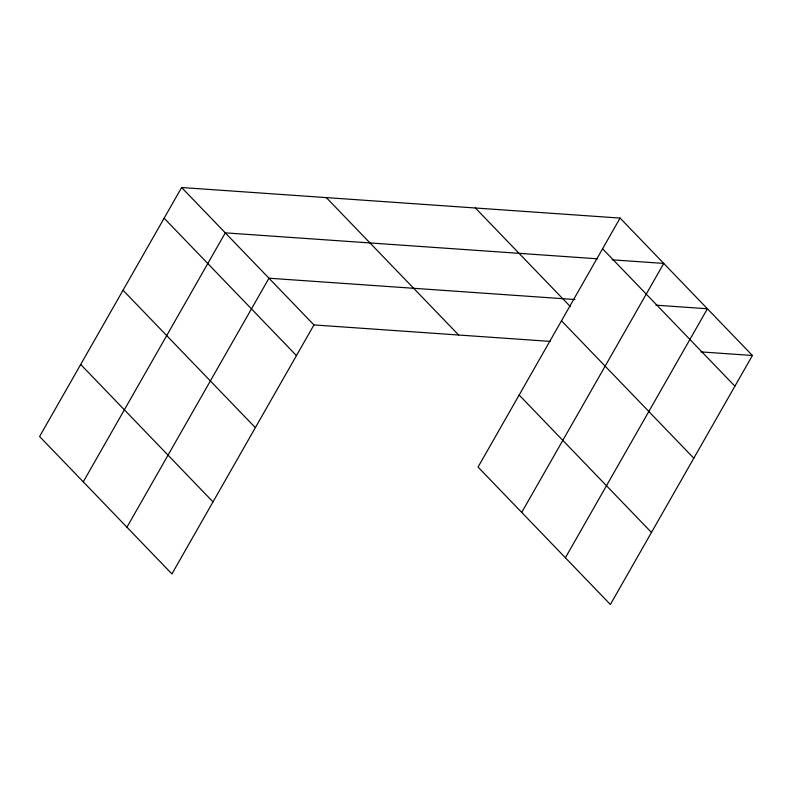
<?xml version="1.0" encoding="UTF-8"?>
<svg xmlns="http://www.w3.org/2000/svg" width="792" height="792" viewBox="0 0 792 792"><rect width="100%" height="100%" fill="white"/><g stroke="black" fill="none" stroke-linecap="round" stroke-linejoin="round"><path stroke-width="1.19" d="M620.077 218.077L478.051 467.072L610.375 604.484L752.4 355.489L620.077 218.077L181.625 187.516L39.6 436.511L171.923 573.923L313.949 324.928L550.282 341.401M83.269 481.863L225.294 232.858L597.534 258.806M126.938 527.205L268.963 278.21L574.982 299.534M521.72 512.414L663.745 263.419L612.246 259.835M565.389 557.766L707.414 308.771L655.915 305.177M700.9 351.895L752.4 355.489M602.573 248.757L734.897 386.169M475.388 207.989L570.359 306.613M561.478 320.8L693.802 458.212M519.146 395.03L651.469 532.442M326.314 197.604L458.637 335.006M181.625 187.516L313.949 324.928M164.122 218.196L296.446 355.608M123.027 290.248L255.351 427.65M80.695 364.468L213.018 501.88"/></g></svg>
